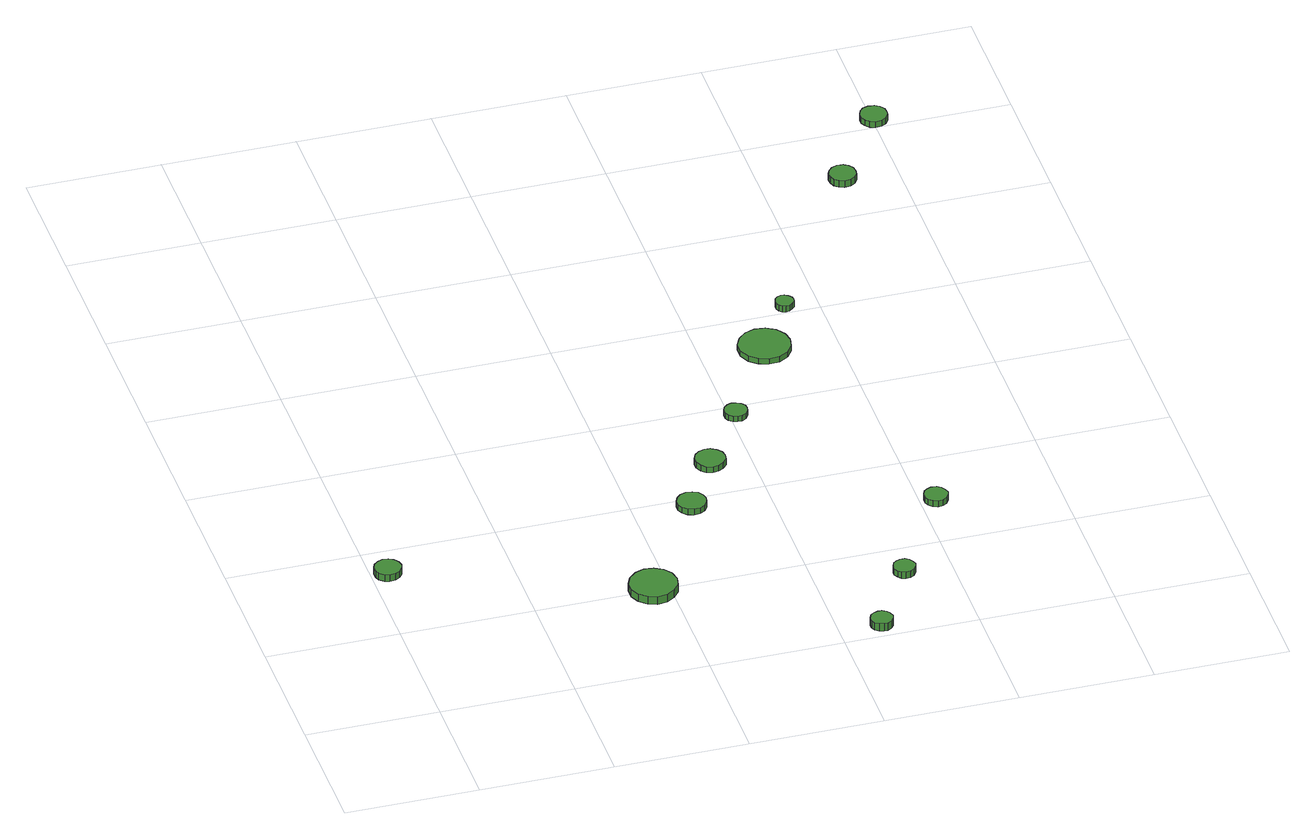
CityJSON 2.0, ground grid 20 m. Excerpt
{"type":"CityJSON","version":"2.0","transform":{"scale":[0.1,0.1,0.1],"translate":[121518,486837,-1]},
"CityObjects":{
"tree1":{"type":"SolitaryVegetationObject","attributes":{"function":"something"},"geometry":[{"type":"MultiSurface","lod":"1","boundaries":[[[0,1,2,3,4,5,6,7,8,9,10,11,12,13,14]],[[15,16,17,18,19,20,21,22,23,24,25,26,27,28,29]],[[0,29,28,1]],[[1,28,27,2]],[[2,27,26,3]],[[3,26,25,4]],[[4,25,24,5]],[[5,24,23,6]],[[6,23,22,7]],[[7,22,21,8]],[[8,21,20,9]],[[9,20,19,10]],[[10,19,18,11]],[[11,18,17,12]],[[12,17,16,13]],[[13,16,15,14]],[[14,15,29,0]]]}]},
"tree2":{"type":"SolitaryVegetationObject","attributes":{"function":"something"},"geometry":[{"type":"MultiSurface","lod":"1","boundaries":[[[30,31,32,33,34,35,36,37,38,39,40,41,42,43,44]],[[45,46,47,48,49,50,51,52,53,54,55,56,57,58,59]],[[30,59,58,31]],[[31,58,57,32]],[[32,57,56,33]],[[33,56,55,34]],[[34,55,54,35]],[[35,54,53,36]],[[36,53,52,37]],[[37,52,51,38]],[[38,51,50,39]],[[39,50,49,40]],[[40,49,48,41]],[[41,48,47,42]],[[42,47,46,43]],[[43,46,45,44]],[[44,45,59,30]]]}]},
"tree3":{"type":"SolitaryVegetationObject","attributes":{"function":"something"},"geometry":[{"type":"MultiSurface","lod":"1","boundaries":[[[60,61,62,63,64,65,66,67,68,69,70,71,72,73,74]],[[75,76,77,78,79,80,81,82,83,84,85,86,87,88,89]],[[60,89,88,61]],[[61,88,87,62]],[[62,87,86,63]],[[63,86,85,64]],[[64,85,84,65]],[[65,84,83,66]],[[66,83,82,67]],[[67,82,81,68]],[[68,81,80,69]],[[69,80,79,70]],[[70,79,78,71]],[[71,78,77,72]],[[72,77,76,73]],[[73,76,75,74]],[[74,75,89,60]]]}]},
"tree4":{"type":"SolitaryVegetationObject","attributes":{"function":"something"},"geometry":[{"type":"MultiSurface","lod":"1","boundaries":[[[90,91,92,93,94,95,96,97,98,99,100,101,102,103,104]],[[105,106,107,108,109,110,111,112,113,114,115,116,117,118,119]],[[90,119,118,91]],[[91,118,117,92]],[[92,117,116,93]],[[93,116,115,94]],[[94,115,114,95]],[[95,114,113,96]],[[96,113,112,97]],[[97,112,111,98]],[[98,111,110,99]],[[99,110,109,100]],[[100,109,108,101]],[[101,108,107,102]],[[102,107,106,103]],[[103,106,105,104]],[[104,105,119,90]]]}]},
"tree5":{"type":"SolitaryVegetationObject","attributes":{"function":"something"},"geometry":[{"type":"MultiSurface","lod":"1","boundaries":[[[120,121,122,123,124,125,126,127,128,129,130,131,132,133,134]],[[135,136,137,138,139,140,141,142,143,144,145,146,147,148,149]],[[120,149,148,121]],[[121,148,147,122]],[[122,147,146,123]],[[123,146,145,124]],[[124,145,144,125]],[[125,144,143,126]],[[126,143,142,127]],[[127,142,141,128]],[[128,141,140,129]],[[129,140,139,130]],[[130,139,138,131]],[[131,138,137,132]],[[132,137,136,133]],[[133,136,135,134]],[[134,135,149,120]]]}]},
"tree6":{"type":"SolitaryVegetationObject","attributes":{"function":"something"},"geometry":[{"type":"MultiSurface","lod":"1","boundaries":[[[150,151,152,153,154,155,156,157,158,159,160,161,162,163,164]],[[165,166,167,168,169,170,171,172,173,174,175,176,177,178,179]],[[150,179,178,151]],[[151,178,177,152]],[[152,177,176,153]],[[153,176,175,154]],[[154,175,174,155]],[[155,174,173,156]],[[156,173,172,157]],[[157,172,171,158]],[[158,171,170,159]],[[159,170,169,160]],[[160,169,168,161]],[[161,168,167,162]],[[162,167,166,163]],[[163,166,165,164]],[[164,165,179,150]]]}]},
"tree7":{"type":"SolitaryVegetationObject","attributes":{"function":"something"},"geometry":[{"type":"MultiSurface","lod":"1","boundaries":[[[180,181,182,183,184,185,186,187,188,189,190,191,192,193,194]],[[195,196,197,198,199,200,201,202,203,204,205,206,207,208,209]],[[180,209,208,181]],[[181,208,207,182]],[[182,207,206,183]],[[183,206,205,184]],[[184,205,204,185]],[[185,204,203,186]],[[186,203,202,187]],[[187,202,201,188]],[[188,201,200,189]],[[189,200,199,190]],[[190,199,198,191]],[[191,198,197,192]],[[192,197,196,193]],[[193,196,195,194]],[[194,195,209,180]]]}]},
"tree8":{"type":"SolitaryVegetationObject","attributes":{"function":"something"},"geometry":[{"type":"MultiSurface","lod":"1","boundaries":[[[210,211,212,213,214,215,216,217,218,219,220,221,222,223,224]],[[225,226,227,228,229,230,231,232,233,234,235,236,237,238,239]],[[210,239,238,211]],[[211,238,237,212]],[[212,237,236,213]],[[213,236,235,214]],[[214,235,234,215]],[[215,234,233,216]],[[216,233,232,217]],[[217,232,231,218]],[[218,231,230,219]],[[219,230,229,220]],[[220,229,228,221]],[[221,228,227,222]],[[222,227,226,223]],[[223,226,225,224]],[[224,225,239,210]]]}]},
"tree9":{"type":"SolitaryVegetationObject","attributes":{"function":"something"},"geometry":[{"type":"MultiSurface","lod":"1","boundaries":[[[240,241,242,243,244,245,246,247,248,249,250,251,252,253,254]],[[255,256,257,258,259,260,261,262,263,264,265,266,267,268,269]],[[240,269,268,241]],[[241,268,267,242]],[[242,267,266,243]],[[243,266,265,244]],[[244,265,264,245]],[[245,264,263,246]],[[246,263,262,247]],[[247,262,261,248]],[[248,261,260,249]],[[249,260,259,250]],[[250,259,258,251]],[[251,258,257,252]],[[252,257,256,253]],[[253,256,255,254]],[[254,255,269,240]]]}]},
"tree10":{"type":"SolitaryVegetationObject","attributes":{"function":"something"},"geometry":[{"type":"MultiSurface","lod":"1","boundaries":[[[270,271,272,273,274,275,276,277,278,279,280,281,282,283,284]],[[285,286,287,288,289,290,291,292,293,294,295,296,297,298,299]],[[270,299,298,271]],[[271,298,297,272]],[[272,297,296,273]],[[273,296,295,274]],[[274,295,294,275]],[[275,294,293,276]],[[276,293,292,277]],[[277,292,291,278]],[[278,291,290,279]],[[279,290,289,280]],[[280,289,288,281]],[[281,288,287,282]],[[282,287,286,283]],[[283,286,285,284]],[[284,285,299,270]]]}]},
"tree11":{"type":"SolitaryVegetationObject","attributes":{"function":"something"},"geometry":[{"type":"MultiSurface","lod":"1","boundaries":[[[300,301,302,303,304,305,306,307,308,309,310,311,312,313,314]],[[315,316,317,318,319,320,321,322,323,324,325,326,327,328,329]],[[300,329,328,301]],[[301,328,327,302]],[[302,327,326,303]],[[303,326,325,304]],[[304,325,324,305]],[[305,324,323,306]],[[306,323,322,307]],[[307,322,321,308]],[[308,321,320,309]],[[309,320,319,310]],[[310,319,318,311]],[[311,318,317,312]],[[312,317,316,313]],[[313,316,315,314]],[[314,315,329,300]]]}]},
"tree12":{"type":"SolitaryVegetationObject","attributes":{"function":"something"},"geometry":[{"type":"MultiSurface","lod":"1","boundaries":[[[330,331,332,333,334,335,336,337,338,339,340,341,342,343,344]],[[345,346,347,348,349,350,351,352,353,354,355,356,357,358,359]],[[330,359,358,331]],[[331,358,357,332]],[[332,357,356,333]],[[333,356,355,334]],[[334,355,354,335]],[[335,354,353,336]],[[336,353,352,337]],[[337,352,351,338]],[[338,351,350,339]],[[339,350,349,340]],[[340,349,348,341]],[[341,348,347,342]],[[342,347,346,343]],[[343,346,345,344]],[[344,345,359,330]]]}]}
},
"vertices":[
[45,346,18],[43,354,18],[38,361,18],[31,365,18],[22,366,18],[15,363,18],[8,357,18],[5,350,18],[5,341,18],[8,334,18],[15,328,18],[22,326,18],[31,327,18],[38,331,18],[43,338,18],[43,338,7],[38,331,7],[31,327,7],[22,326,7],[15,328,7],[8,334,7],[5,341,7],[5,350,7],[8,357,7],[15,363,7],[22,366,7],[31,365,7],[38,361,7],[43,354,7],[45,346,7],
[410,199,21],[407,213,21],[398,225,21],[385,232,21],[371,234,21],[357,229,21],[346,219,21],[340,206,21],[340,191,21],[346,178,21],[357,168,21],[371,163,21],[385,165,21],[398,172,21],[407,184,21],[407,184,8],[398,172,8],[385,165,8],[371,163,8],[357,168,8],[346,178,8],[340,191,8],[340,206,8],[346,219,8],[357,229,8],[371,234,8],[385,232,8],[398,225,8],[407,213,8],[410,199,8],
[507,381,17],[505,390,17],[500,398,17],[492,402,17],[483,403,17],[474,400,17],[468,394,17],[464,386,17],[464,377,17],[468,369,17],[474,363,17],[483,360,17],[492,361,17],[500,365,17],[505,373,17],[505,373,7],[500,365,7],[492,361,7],[483,360,7],[474,363,7],[468,369,7],[464,377,7],[464,386,7],[468,394,7],[474,400,7],[483,403,7],[492,402,7],[500,398,7],[505,390,7],[507,381,7],
[678,22,23],[676,29,23],[672,34,23],[666,38,23],[660,38,23],[653,36,23],[648,32,23],[645,25,23],[645,19,23],[648,12,23],[653,8,23],[660,6,23],[666,6,23],[672,10,23],[676,15,23],[676,15,10],[672,10,10],[666,6,10],[660,6,10],[653,8,10],[648,12,10],[645,19,10],[645,25,10],[648,32,10],[653,36,10],[660,38,10],[666,38,10],[672,34,10],[676,29,10],[678,22,10],
[563,475,17],[561,484,17],[555,491,17],[547,496,17],[538,497,17],[529,494,17],[522,488,17],[518,479,17],[518,470,17],[522,461,17],[529,455,17],[538,452,17],[547,453,17],[555,458,17],[561,465,17],[561,465,7],[555,458,7],[547,453,7],[538,452,7],[529,455,7],[522,461,7],[518,470,7],[518,479,7],[522,488,7],[529,494,7],[538,497,7],[547,496,7],[555,491,7],[561,484,7],[563,475,7],
[747,142,18],[745,148,18],[741,154,18],[735,158,18],[728,158,18],[722,156,18],[717,152,18],[714,145,18],[714,138,18],[717,132,18],[722,127,18],[728,125,18],[735,126,18],[741,129,18],[745,135,18],[745,135,7],[741,129,7],[735,126,7],[728,125,7],[722,127,7],[717,132,7],[714,138,7],[714,145,7],[717,152,7],[722,156,7],[728,158,7],[735,158,7],[741,154,7],[745,148,7],[747,142,7],
[626,579,16],[625,586,16],[621,591,16],[614,595,16],[607,596,16],[601,594,16],[595,589,16],[592,582,16],[592,575,16],[595,569,16],[601,564,16],[607,562,16],[614,562,16],[621,566,16],[625,572,16],[625,572,7],[621,566,7],[614,562,7],[607,562,7],[601,564,7],[595,569,7],[592,575,7],[592,582,7],[595,589,7],[601,594,7],[607,596,7],[614,595,7],[621,591,7],[625,586,7],[626,579,7],
[732,723,16],[729,738,16],[720,751,16],[706,759,16],[690,761,16],[675,756,16],[663,745,16],[656,731,16],[656,715,16],[663,700,16],[675,690,16],[690,685,16],[706,686,16],[720,694,16],[729,707,16],[729,707,7],[720,694,7],[706,686,7],[690,685,7],[675,690,7],[663,700,7],[656,715,7],[656,731,7],[663,745,7],[675,756,7],[690,761,7],[706,759,7],[720,751,7],[729,738,7],[732,723,7],
[841,299,17],[839,306,17],[835,312,17],[829,316,17],[821,317,17],[814,314,17],[809,310,17],[806,303,17],[806,295,17],[809,289,17],[814,284,17],[821,281,17],[829,282,17],[835,286,17],[839,292,17],[839,292,7],[835,286,7],[829,282,7],[821,281,7],[814,284,7],[809,289,7],[806,295,7],[806,303,7],[809,310,7],[814,314,7],[821,317,7],[829,316,7],[835,312,7],[839,306,7],[841,299,7],
[765,816,16],[764,821,16],[760,826,16],[755,829,16],[750,830,16],[744,828,16],[740,824,16],[738,819,16],[738,813,16],[740,808,16],[744,804,16],[750,802,16],[755,803,16],[760,806,16],[764,810,16],[764,810,6],[760,806,6],[755,803,6],[750,802,6],[744,804,6],[740,808,6],[738,813,6],[738,819,6],[740,824,6],[744,828,6],[750,830,6],[755,829,6],[760,826,6],[764,821,6],[765,816,6],
[938,1092,17],[937,1100,17],[932,1107,17],[925,1111,17],[916,1112,17],[908,1109,17],[902,1103,17],[899,1096,17],[899,1088,17],[902,1080,17],[908,1075,17],[916,1072,17],[925,1073,17],[932,1077,17],[937,1084,17],[937,1084,6],[932,1077,6],[925,1073,6],[916,1072,6],[908,1075,6],[902,1080,6],[899,1088,6],[899,1096,6],[902,1103,6],[908,1109,6],[916,1112,6],[925,1111,6],[932,1107,6],[937,1100,6],[938,1092,6],
[1022,1220,16],[1021,1228,16],[1016,1235,16],[1009,1239,16],[1000,1240,16],[992,1238,16],[986,1232,16],[983,1224,16],[983,1216,16],[986,1209,16],[992,1203,16],[1000,1200,16],[1009,1201,16],[1016,1205,16],[1021,1212,16],[1021,1212,6],[1016,1205,6],[1009,1201,6],[1000,1200,6],[992,1203,6],[986,1209,6],[983,1216,6],[983,1224,6],[986,1232,6],[992,1238,6],[1000,1240,6],[1009,1239,6],[1016,1235,6],[1021,1228,6],[1022,1220,6]
]}
